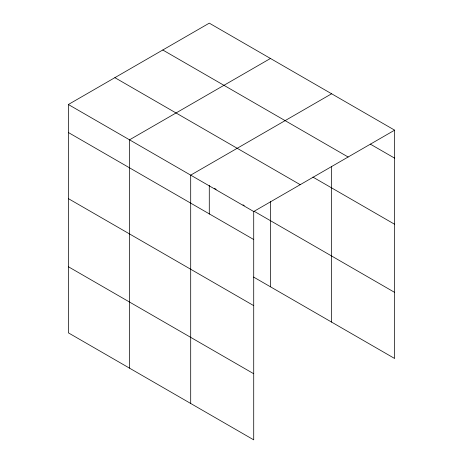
<?xml version="1.0" encoding="UTF-8"?>
<svg xmlns="http://www.w3.org/2000/svg" width="463" height="463" viewBox="0 0 463 463"><rect width="100%" height="100%" fill="white"/><g stroke="black" fill="none" stroke-linecap="round" stroke-linejoin="round"><path stroke-width="0.69" d="M253.718 305.632L253.718 211.522L68.362 104.511L68.362 332.839L253.718 439.85L253.718 305.632L68.362 198.621M253.597 277.065L394.638 358.489L394.638 130.161L209.282 23.15L68.362 104.511M270.45 58.465L129.53 139.82L129.53 368.154M331.618 93.775L190.698 175.136L190.698 403.464M253.718 211.522L394.638 130.161M370.302 144.115L394.638 158.161M162.779 49.998L348.13 157.009M312.89 177.08L394.638 224.271M114.87 77.662L300.221 184.673M214.276 188.256L216.152 189.332M242.988 204.831L244.238 205.549M254.222 211.319L394.638 292.385M68.362 132.511L253.718 239.521M68.362 266.729L253.718 373.739M331.618 166.333L331.618 322.109M270.45 201.33L270.45 286.794M209.282 185.374L209.282 214.114"/></g></svg>
